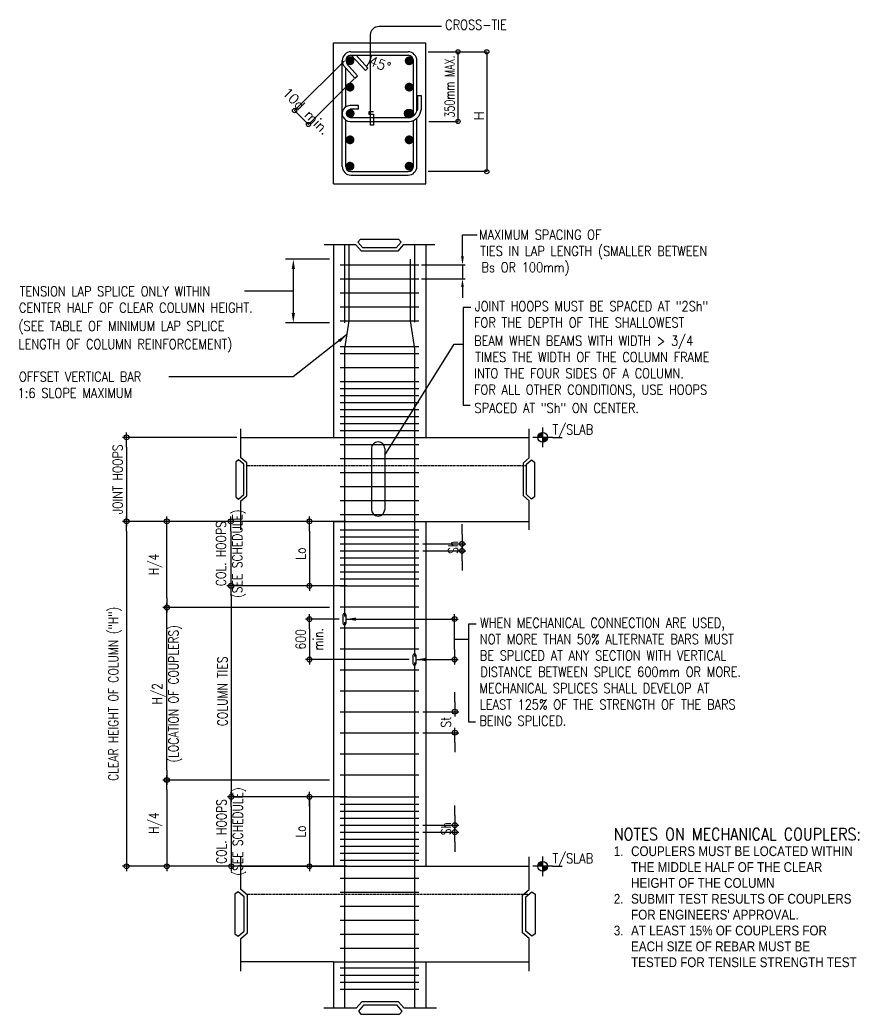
# Model space of a CAD drawing. Header units: millimetres. Extents: x 0 to 32200, y -13 to 49085.
# Drawn here: x 956 to 22377, y 23719 to 49085 of the extents above; entities that cross this region are included whole.
import ezdxf
from ezdxf.enums import TextEntityAlignment as Align

# ---------------------------------------------------------------- set-up
doc = ezdxf.new("R2010")
doc.units = ezdxf.units.MM
doc.linetypes.add('HIDDEN', pattern=[0.375, 0.25, -0.125])
doc.layers.get('DEFPOINTS').update_dxf_attribs({"color": 11})
for name, color, linetype in [('2Y', 2, 'Continuous'), ('4C', 4, 'Continuous'), ('DIM', 8, 'Continuous'), ('S-BARH-4', 4, 'Continuous'), ('S-CONC-2', 2, 'Continuous'), ('S-DIM', 1, 'Continuous'), ('S-MCUT-1', 1, 'Continuous'), ('S-TEXT-2', 2, 'Continuous'), ('SHE', 8, 'Continuous'), ('TC', 4, 'Continuous'), ('TG', 3, 'Continuous')]:
    doc.layers.add(name, color=color, linetype=linetype)
doc.styles.add('Arc8', font='romans.shx', dxfattribs={"width": 0.85})
doc.styles.add('FRED', font='romans', dxfattribs={"height": 0.6})
doc.styles.add('ROMANS', font='romans.shx', dxfattribs={"width": 0.8})
doc.styles.get("Standard").update_dxf_attribs({"font": 'arial.ttf'})
doc.dimstyles.new('DIM100', dxfattribs={"dimscale": 100, "dimtxt": 2.5, "dimasz": 2.5, "dimexe": 1, "dimexo": 1, "dimgap": 1, "dimtad": 1, "dimdec": 0, "dimzin": 0, "dimdsep": 46, "dimtxsty": 'ROMANS', "dimblk": 'DIM1', "dimcen": 1, "dimclrd": 8, "dimclre": 8, "dimclrt": 3, "dimadec": 0, "dimazin": 0, "dimtfac": 1, "dimtdec": 0, "dimtofl": 0, "dimtmove": 0, "dimatfit": 3, "dimfxl": 1, "dimtolj": 1, "dimtzin": 0, "dimarcsym": 0})

# ---------------------------------------------------------------- blocks, each defined once
blk = doc.blocks.new('DIM1')
at = {"color": 0}
blk.add_line((-1, 0), (0.5, 0), dxfattribs=at)
at = {"color": 3}
blk.add_circle((0, 0), 0.25, dxfattribs=at)
blk = doc.blocks.new('*D20')
at = {"layer": 'DEFPOINTS', "color": 0, "transparency": 16777216}
for p in [(12052, 33798), (12143, 33798), (12143, 32768)]:
    blk.add_point(p, dxfattribs=at)
at = {"layer": 'DIM', "color": 8, "lineweight": -2, "transparency": 16777216}
for p, q in [((12043, 33798), (11952, 33798)), ((12052, 33018), (12052, 33548)), ((12043, 32768), (11952, 32768))]:
    blk.add_line(p, q, dxfattribs=at)
at = {"layer": 'DIM', "color": 8, "lineweight": -2, "transparency": 16777216, "xscale": 250, "yscale": 250, "zscale": 250}
for p, rotation in [((12052, 33798), 90), ((12052, 32768), 270)]:
    blk.add_blockref('DIM1', p, dxfattribs=dict(at, rotation=rotation))
blk = doc.blocks.new('*D21')
at = {"layer": 'DEFPOINTS', "color": 0, "transparency": 16777216}
for p in [(6614, 36290), (3676, 27491), (6597, 27491)]:
    blk.add_point(p, dxfattribs=at)
at = {"layer": 'DIM', "color": 8, "lineweight": -2, "transparency": 16777216}
for p, q in [((6514, 36290), (3576, 36290)), ((3676, 36040), (3676, 27741)), ((6497, 27491), (3576, 27491))]:
    blk.add_line(p, q, dxfattribs=at)
at = {"layer": 'DIM', "color": 8, "lineweight": -2, "transparency": 16777216, "xscale": 250, "yscale": 250, "zscale": 250}
for p, rotation in [((3676, 36290), 90), ((3676, 27491), 270)]:
    blk.add_blockref('DIM1', p, dxfattribs=dict(at, rotation=rotation))
at = {"layer": 'DIM', "color": 3, "transparency": 16777216, "insert": (3385, 31891), "char_height": 250, "attachment_point": 5, "rotation": 90, "style": 'ROMANS'}
blk.add_mtext('\\A1;CLEAR HEIGHT OF COLUMN ("H")', dxfattribs=at)
blk = doc.blocks.new('S-CUTC')
at = {"color": 0, "linetype": 'ByBlock', "flags": 128}
for points in [[(-0.25, 0), (0, 0), (0.61, 0), (0.759, 0.174), (1.741, 0.174), (1.89, 0), (2.5, 0), (2.75, 0)], [(1.767, -0.155), (0.733, -0.155), (0.666, -0.072), (0.8, 0.085), (1.7, 0.085), (1.834, -0.072), (1.767, -0.155)]]:
    blk.add_lwpolyline(points, dxfattribs=at)
blk = doc.blocks.new('*D22')
at = {"layer": 'DEFPOINTS', "color": 0, "transparency": 16777216}
for p in [(11139, 28540), (11139, 28361), (12058, 28361)]:
    blk.add_point(p, dxfattribs=at)
at = {"layer": 'DIM', "color": 8, "lineweight": -2, "transparency": 16777216}
for p, q in [((12058, 28790), (12058, 29040)), ((11239, 28540), (12158, 28540)), ((11239, 28361), (12158, 28361)), ((12058, 28111), (12058, 27861))]:
    blk.add_line(p, q, dxfattribs=at)
at = {"layer": 'DIM', "color": 8, "lineweight": -2, "transparency": 16777216, "xscale": 250, "yscale": 250, "zscale": 250}
for p, rotation in [((12058, 28540), 270), ((12058, 28361), 90)]:
    blk.add_blockref('DIM1', p, dxfattribs=dict(at, rotation=rotation))
at = {"layer": 'DIM', "color": 3, "transparency": 16777216, "insert": (11833, 28450), "char_height": 250, "attachment_point": 5, "rotation": 90, "style": 'ROMANS'}
blk.add_mtext('\\A1;Sh', dxfattribs=at)
blk = doc.blocks.new('*D23')
at = {"layer": 'DEFPOINTS', "color": 0, "transparency": 16777216}
for p in [(11139, 31435), (11139, 30899), (12058, 30899)]:
    blk.add_point(p, dxfattribs=at)
at = {"layer": 'DIM', "color": 8, "lineweight": -2, "transparency": 16777216}
for p, q in [((12058, 31685), (12058, 31935)), ((11239, 31435), (12158, 31435)), ((11239, 30899), (12158, 30899)), ((12058, 30649), (12058, 30399))]:
    blk.add_line(p, q, dxfattribs=at)
at = {"layer": 'DIM', "color": 8, "lineweight": -2, "transparency": 16777216, "xscale": 250, "yscale": 250, "zscale": 250}
for p, rotation in [((12058, 31435), 270), ((12058, 30899), 90)]:
    blk.add_blockref('DIM1', p, dxfattribs=dict(at, rotation=rotation))
at = {"layer": 'DIM', "color": 3, "transparency": 16777216, "insert": (11833, 31167), "char_height": 250, "attachment_point": 5, "rotation": 90, "style": 'ROMANS'}
blk.add_mtext('\\A1;St', dxfattribs=at)
blk = doc.blocks.new('*D24')
at = {"layer": 'DEFPOINTS', "color": 0, "transparency": 16777216}
for p in [(11139, 35716), (11139, 35537), (12242, 35537)]:
    blk.add_point(p, dxfattribs=at)
at = {"layer": 'DIM', "color": 8, "lineweight": -2, "transparency": 16777216}
for p, q in [((12242, 35966), (12242, 36216)), ((11239, 35716), (12342, 35716)), ((11239, 35537), (12342, 35537)), ((12242, 35287), (12242, 35037))]:
    blk.add_line(p, q, dxfattribs=at)
at = {"layer": 'DIM', "color": 8, "lineweight": -2, "transparency": 16777216, "xscale": 250, "yscale": 250, "zscale": 250}
for p, rotation in [((12242, 35716), 270), ((12242, 35537), 90)]:
    blk.add_blockref('DIM1', p, dxfattribs=dict(at, rotation=rotation))
at = {"layer": 'DIM', "color": 3, "transparency": 16777216, "insert": (12017, 35626), "char_height": 250, "attachment_point": 5, "rotation": 90, "style": 'ROMANS'}
blk.add_mtext('\\A1;Sh', dxfattribs=at)
blk = doc.blocks.new('*D25')
at = {"layer": 'DEFPOINTS', "color": 0, "transparency": 16777216}
for p in [(6597, 38433), (3676, 36290), (6597, 36290)]:
    blk.add_point(p, dxfattribs=at)
at = {"layer": 'DIM', "color": 8, "lineweight": -2, "transparency": 16777216}
for p, q in [((6497, 38433), (3576, 38433)), ((3676, 38183), (3676, 36540)), ((6497, 36290), (3576, 36290))]:
    blk.add_line(p, q, dxfattribs=at)
at = {"layer": 'DIM', "color": 8, "lineweight": -2, "transparency": 16777216, "xscale": 250, "yscale": 250, "zscale": 250}
for p, rotation in [((3676, 38433), 90), ((3676, 36290), 270)]:
    blk.add_blockref('DIM1', p, dxfattribs=dict(at, rotation=rotation))
at = {"layer": 'DIM', "color": 3, "transparency": 16777216, "insert": (3451, 37362), "char_height": 250, "attachment_point": 5, "rotation": 90, "style": 'ROMANS'}
blk.add_mtext('\\A1;JOINT HOOPS', dxfattribs=at)
blk = doc.blocks.new('*D26')
at = {"layer": 'DEFPOINTS', "color": 0, "transparency": 16777216}
for p in [(9377, 36290), (6341, 34644), (9399, 34644)]:
    blk.add_point(p, dxfattribs=at)
at = {"layer": 'DIM', "color": 8, "lineweight": -2, "transparency": 16777216}
for p, q in [((9277, 36290), (6241, 36290)), ((6341, 36040), (6341, 34894)), ((9299, 34644), (6241, 34644))]:
    blk.add_line(p, q, dxfattribs=at)
at = {"layer": 'DIM', "color": 8, "lineweight": -2, "transparency": 16777216, "xscale": 250, "yscale": 250, "zscale": 250}
for p, rotation in [((6341, 36290), 90), ((6341, 34644), 270)]:
    blk.add_blockref('DIM1', p, dxfattribs=dict(at, rotation=rotation))
at = {"layer": 'DIM', "color": 3, "transparency": 16777216, "insert": (6341, 35467), "char_height": 250, "attachment_point": 5, "rotation": 90, "style": 'ROMANS'}
blk.add_mtext('\\A1;COL. HOOPS\\P(SEE SCHEDULE)', dxfattribs=at)
blk = doc.blocks.new('*D27')
at = {"layer": 'DEFPOINTS', "color": 0, "transparency": 16777216}
for p in [(9402, 29264), (6352, 27491), (9399, 27491)]:
    blk.add_point(p, dxfattribs=at)
at = {"layer": 'DIM', "color": 8, "lineweight": -2, "transparency": 16777216}
for p, q in [((9302, 29264), (6252, 29264)), ((6352, 29014), (6352, 27741)), ((9299, 27491), (6252, 27491))]:
    blk.add_line(p, q, dxfattribs=at)
at = {"layer": 'DIM', "color": 8, "lineweight": -2, "transparency": 16777216, "xscale": 250, "yscale": 250, "zscale": 250}
for p, rotation in [((6352, 29264), 90), ((6352, 27491), 270)]:
    blk.add_blockref('DIM1', p, dxfattribs=dict(at, rotation=rotation))
at = {"layer": 'DIM', "color": 3, "transparency": 16777216, "insert": (6352, 28378), "char_height": 250, "attachment_point": 5, "rotation": 90, "style": 'ROMANS'}
blk.add_mtext('\\A1;COL. HOOPS \\P{\\Fromans.shx|c1;(SEE SCHEDULE)}', dxfattribs=at)
blk = doc.blocks.new('*D28')
at = {"layer": 'DEFPOINTS', "color": 0, "transparency": 16777216}
for p in [(8346, 36290), (8346, 34644), (8958, 34644)]:
    blk.add_point(p, dxfattribs=at)
at = {"layer": 'DIM', "color": 8, "lineweight": -2, "transparency": 16777216}
for p, q in [((8346, 36040), (8346, 34894)), ((8858, 34644), (8246, 34644))]:
    blk.add_line(p, q, dxfattribs=at)
at = {"layer": 'DIM', "color": 8, "lineweight": -2, "transparency": 16777216, "xscale": 250, "yscale": 250, "zscale": 250}
for p, rotation in [((8346, 36290), 90), ((8346, 34644), 270)]:
    blk.add_blockref('DIM1', p, dxfattribs=dict(at, rotation=rotation))
at = {"layer": 'DIM', "color": 3, "transparency": 16777216, "insert": (8121, 35467), "char_height": 250, "attachment_point": 5, "rotation": 90, "style": 'ROMANS'}
blk.add_mtext('\\A1;Lo', dxfattribs=at)
blk = doc.blocks.new('*D29')
at = {"layer": 'DEFPOINTS', "color": 0, "transparency": 16777216}
for p in [(8958, 29264), (8346, 27491), (8958, 27491)]:
    blk.add_point(p, dxfattribs=at)
at = {"layer": 'DIM', "color": 8, "lineweight": -2, "transparency": 16777216}
for p, q in [((8858, 29264), (8246, 29264)), ((8346, 29014), (8346, 27741)), ((8858, 27491), (8246, 27491))]:
    blk.add_line(p, q, dxfattribs=at)
at = {"layer": 'DIM', "color": 8, "lineweight": -2, "transparency": 16777216, "xscale": 250, "yscale": 250, "zscale": 250}
for p, rotation in [((8346, 29264), 90), ((8346, 27491), 270)]:
    blk.add_blockref('DIM1', p, dxfattribs=dict(at, rotation=rotation))
at = {"layer": 'DIM', "color": 3, "transparency": 16777216, "insert": (8121, 28378), "char_height": 250, "attachment_point": 5, "rotation": 90, "style": 'ROMANS'}
blk.add_mtext('\\A1;Lo', dxfattribs=at)
blk = doc.blocks.new('*D30')
at = {"layer": 'DEFPOINTS', "color": 0, "transparency": 16777216}
for p in [(9388, 34644), (6352, 29264), (9399, 29264)]:
    blk.add_point(p, dxfattribs=at)
at = {"layer": 'DIM', "color": 8, "lineweight": -2, "transparency": 16777216}
for p, q in [((9288, 34644), (6252, 34644)), ((6352, 34394), (6352, 29514)), ((9299, 29264), (6252, 29264))]:
    blk.add_line(p, q, dxfattribs=at)
at = {"layer": 'DIM', "color": 8, "lineweight": -2, "transparency": 16777216, "xscale": 250, "yscale": 250, "zscale": 250}
for p, rotation in [((6352, 34644), 90), ((6352, 29264), 270)]:
    blk.add_blockref('DIM1', p, dxfattribs=dict(at, rotation=rotation))
at = {"layer": 'DIM', "color": 3, "transparency": 16777216, "insert": (6127, 31954), "char_height": 250, "attachment_point": 5, "rotation": 90, "style": 'ROMANS'}
blk.add_mtext('\\A1;COLUMN TIES', dxfattribs=at)
blk = doc.blocks.new('*D34')
at = {"layer": 'DEFPOINTS', "color": 0, "transparency": 16777216}
for p in [(9203, 33796), (8346, 32766), (10989, 32766)]:
    blk.add_point(p, dxfattribs=at)
at = {"layer": 'DIM', "color": 8, "lineweight": -2, "transparency": 16777216}
for p, q in [((9103, 33796), (8246, 33796)), ((8346, 33546), (8346, 33016)), ((10889, 32766), (8246, 32766))]:
    blk.add_line(p, q, dxfattribs=at)
at = {"layer": 'DIM', "color": 8, "lineweight": -2, "transparency": 16777216, "xscale": 250, "yscale": 250, "zscale": 250}
for p, rotation in [((8346, 33796), 90), ((8346, 32766), 270)]:
    blk.add_blockref('DIM1', p, dxfattribs=dict(at, rotation=rotation))
at = {"layer": 'DIM', "color": 3, "transparency": 16777216, "char_height": 250, "attachment_point": 5, "rotation": 90, "style": 'ROMANS'}
for s, insert in [('\\A1;600', (8121, 33281)), ('\\A1;min.', (8571, 33281))]:
    blk.add_mtext(s, dxfattribs=dict(at, insert=insert))
blk = doc.blocks.new('*D31')
at = {"layer": 'DEFPOINTS', "color": 0, "transparency": 16777216}
for p in [(8958, 29691), (4709, 27491), (4709, 27491)]:
    blk.add_point(p, dxfattribs=at)
at = {"layer": 'DIM', "color": 8, "lineweight": -2, "transparency": 16777216}
for p, q in [((8858, 29691), (4609, 29691)), ((4709, 29441), (4709, 27741))]:
    blk.add_line(p, q, dxfattribs=at)
at = {"layer": 'DIM', "color": 8, "lineweight": -2, "transparency": 16777216, "xscale": 250, "yscale": 250, "zscale": 250}
for p, rotation in [((4709, 29691), 90), ((4709, 27491), 270)]:
    blk.add_blockref('DIM1', p, dxfattribs=dict(at, rotation=rotation))
at = {"layer": 'DIM', "color": 3, "transparency": 16777216, "insert": (4418, 28591), "char_height": 250, "attachment_point": 5, "rotation": 90, "style": 'ROMANS'}
blk.add_mtext('\\A1;H/4', dxfattribs=at)
blk = doc.blocks.new('*D32')
at = {"layer": 'DEFPOINTS', "color": 0, "transparency": 16777216}
for p in [(4711, 34091), (8958, 34091), (8958, 29691)]:
    blk.add_point(p, dxfattribs=at)
at = {"layer": 'DIM', "color": 8, "lineweight": -2, "transparency": 16777216}
for p, q in [((8858, 34091), (4611, 34091)), ((4711, 29941), (4711, 33841)), ((8858, 29691), (4611, 29691))]:
    blk.add_line(p, q, dxfattribs=at)
at = {"layer": 'DIM', "color": 8, "lineweight": -2, "transparency": 16777216, "xscale": 250, "yscale": 250, "zscale": 250}
for p, rotation in [((4711, 34091), 90), ((4711, 29691), 270)]:
    blk.add_blockref('DIM1', p, dxfattribs=dict(at, rotation=rotation))
at = {"layer": 'DIM', "color": 3, "transparency": 16777216, "insert": (4711, 31891), "char_height": 250, "attachment_point": 5, "rotation": 90, "style": 'ROMANS'}
blk.add_mtext('\\A1;H/2\\P(LOCATION OF COUPLERS)', dxfattribs=at)
blk = doc.blocks.new('*D33')
at = {"layer": 'DEFPOINTS', "color": 0, "transparency": 16777216}
for p in [(4709, 36290), (4709, 36290), (8958, 34091)]:
    blk.add_point(p, dxfattribs=at)
at = {"layer": 'DIM', "color": 8, "lineweight": -2, "transparency": 16777216}
for p, q in [((4709, 34341), (4709, 36040)), ((8858, 34091), (4609, 34091))]:
    blk.add_line(p, q, dxfattribs=at)
at = {"layer": 'DIM', "color": 8, "lineweight": -2, "transparency": 16777216, "xscale": 250, "yscale": 250, "zscale": 250}
for p, rotation in [((4709, 36290), 90), ((4709, 34091), 270)]:
    blk.add_blockref('DIM1', p, dxfattribs=dict(at, rotation=rotation))
at = {"layer": 'DIM', "color": 3, "transparency": 16777216, "insert": (4418, 35190), "char_height": 250, "attachment_point": 5, "rotation": 90, "style": 'ROMANS'}
blk.add_mtext('\\A1;H/4', dxfattribs=at)

msp = doc.modelspace()

# ---------------------------------------------------------------- hatches: boundary and pattern name
at = {"layer": 'TG'}
h = msp.add_hatch(dxfattribs=at)
h.set_pattern_fill('ANSI31', color=1, scale=100, style=0)
h.set_pattern_definition([(45, (-27449.705, -24339.315), (-8.8388348, 8.8388348), [])])
h.paths.add_polyline_path([(14301, 38433.1), (14301, 38558.1, 0.4142136), (14176, 38433.1)])
h.paths.add_polyline_path([(14301, 38308.1, 0.4142136), (14426, 38433.1), (14301, 38433.1)])
h = msp.add_hatch(dxfattribs=at)
h.set_pattern_fill('ANSI31', color=1, scale=100, style=0)
h.set_pattern_definition([(45, (-27449.705, -35280.994), (-8.8388348, 8.8388348), [])])
h.paths.add_polyline_path([(14301, 27491.4), (14301, 27616.4, 0.4142136), (14176, 27491.4)])
h.paths.add_polyline_path([(14301, 27366.4, 0.4142136), (14426, 27491.4), (14301, 27491.4)])

# ---------------------------------------------------------------- linework, layer by layer
at = {"layer": '2Y', "color": 2}
for p, q in [((8957.7, 48495.4), (11314.8, 48495.4)), ((8957.7, 44898.1), (8957.7, 48495.4)), ((11314.8, 44898.1), (11314.8, 48495.4)), ((8957.7, 44898.1), (11314.8, 44898.1))]:
    msp.add_line(p, q, dxfattribs=at)
for centre in [(12139.6, 48270.6), (12872.7, 48270.6), (7967.3, 46771.4), (8322.4, 46416.2), (12139.6, 46493.7), (12872.7, 45212.9)]:
    msp.add_circle(centre, 54, dxfattribs=at)
msp.add_arc((9536.8, 48180.7), 382.2, 312.93709, 0, dxfattribs=at)
at = {"layer": '4C', "color": 4}
for p, q in [((9407.3, 48270.6), (10865.2, 48270.6)), ((9182.5, 45347.8), (9182.5, 48045.8)), ((9294, 47973.9), (9573.9, 47658.3)), ((9407.3, 48180.7), (10865.2, 48180.7)), ((9414, 48180.7), (9773.9, 47793.9)), ((9536.8, 48180.7), (9839.7, 47855.1)), ((11000.1, 46636.8), (11000.1, 48045.8)), ((11090, 46751.9), (11090, 48045.8)), ((9218.7, 47923.3), (9506.6, 47598.6)), ((9272.4, 46865.8), (9272.4, 47862.7)), ((9773.9, 47793.9), (9839.7, 47855.1)), ((9797.2, 47900.9), (9826.5, 47919.7)), ((9826.5, 47919.7), (9820.8, 47924.9)), ((9506.6, 47598.6), (9573.9, 47658.3)), ((11105, 47157.6), (11194.9, 47157.6)), ((11105, 47157.6), (11105, 46794.8)), ((11194.9, 47157.6), (11194.9, 46794)), ((9603.3, 46898.4), (9383.7, 46898.4)), ((9603.3, 46808.5), (9383.7, 46808.5)), ((9603.3, 46808.5), (9603.3, 46898.4)), ((9272.4, 45347.8), (9272.4, 46527.8)), ((11000.1, 45347.8), (11000.1, 46520.1)), ((11090, 45347.8), (11090, 46578.3)), ((9407.3, 45212.9), (10865.2, 45212.9)), ((9407.3, 45123), (10865.2, 45123))]:
    msp.add_line(p, q, dxfattribs=at)
at = {"layer": '4C', "color": 4, "const_width": 112.4}
for points in [[(9326.9, 48041.3, -1), (9439.3, 48041.3, -1)], [(10835.9, 48041.3, -1), (10948.3, 48041.3, -1)], [(9326.9, 47369, -1), (9439.3, 47369, -1)], [(10835.9, 47369, -1), (10948.3, 47369, -1)], [(9330.3, 46696.8, 1), (9442.7, 46696.8, 1)], [(10832.5, 46696.8, 1), (10945, 46696.8, 1)], [(9326.9, 46024.5, 1), (9439.3, 46024.5, 1)], [(10835.9, 46024.5, 1), (10948.3, 46024.5, 1)], [(9326.9, 45352.3, 1), (9439.3, 45352.3, 1)], [(10835.9, 45352.3, 1), (10948.3, 45352.3, 1)]]:
    msp.add_lwpolyline(points, format="xyb", close=True, dxfattribs=at)
at = {"layer": '4C', "color": 4}
for points in [[(10888.7, 46583.7), (9946.9, 46583.7), (9383.7, 46583.7)], [(9383.7, 46493.7), (9946.9, 46493.7), (10888.7, 46493.7)]]:
    msp.add_lwpolyline(points, dxfattribs=at)
msp.add_circle((10888.7, 46696.8), 112.4, dxfattribs=at)
for centre, radius, start, end in [((9407.3, 48045.8), 224.8, 90, 180), ((10865.2, 48045.8), 224.8, 0, 90), ((9433, 48052.4), 250.1, 178.10832, 211.06805), ((9407.3, 48045.8), 134.9, 90, 180), ((10865.2, 48045.8), 134.9, 0, 90), ((9383.7, 46696.8), 202.3, 85.20131, 270), ((10820.3, 46870), 294.4, 283.44039, 345.18679), ((10870.7, 46818.3), 325.1, 273.18401, 355.70572), ((9407.3, 45347.8), 224.8, 180, 270), ((9407.3, 45347.8), 134.9, 180, 270), ((10865.2, 45347.8), 224.8, 270, 0), ((10865.2, 45347.8), 134.9, 270, 0)]:
    msp.add_arc(centre, radius, start, end, dxfattribs=at)
at = {"layer": 'DIM'}
for p, q in [((12252.9, 43052), (12252.9, 43597)), ((12252.9, 43597), (12625.9, 43597)), ((8857.7, 42976.2), (7735.4, 42976.2)), ((7935.4, 42726.2), (7935.4, 41607)), ((11210.3, 42837.7), (12324.3, 42837.7)), ((12252.9, 42837.7), (12252.9, 42480.6)), ((11210.3, 42480.6), (12324.3, 42480.6)), ((7935.4, 42166.6), (6687.8, 42166.6)), ((12252.9, 42266.3), (12252.9, 41993.3)), ((12270, 41747.7), (12270, 39255)), ((12466.2, 41747.7), (12270, 41747.7)), ((8857.7, 41357), (7735.4, 41357)), ((10268.7, 37982.7), (12042.4, 40812.4)), ((12042.4, 40812.4), (12270, 40812.4)), ((12270, 39255), (12453.2, 39255)), ((9929, 38148.4), (9929, 36596.9)), ((10268.7, 38148.4), (10268.7, 36596.9)), ((6542.7, 36290.2), (5257.5, 36290.2)), ((9060.4, 34644.2), (6999.9, 34644.2)), ((12404.1, 33668.7), (12404.1, 31176)), ((12600.3, 33668.7), (12404.1, 33668.7)), ((12051.7, 33282.7), (12404.1, 33282.7)), ((12404.1, 31176), (12587.4, 31176))]:
    msp.add_line(p, q, dxfattribs=at)
for centre, start, end in [((10098.9, 38148.4), 0, 180), ((10098.9, 36596.9), 180, 0)]:
    msp.add_arc(centre, 169.8, start, end, dxfattribs=at)
for points in [[(7893.8, 42726.2), (7977.1, 42726.2), (7935.4, 42976.2)], [(12217.2, 43052), (12288.6, 43052), (12252.9, 42837.7)], [(12217.2, 42266.3), (12288.6, 42266.3), (12252.9, 42480.6)], [(7893.8, 41607), (7977.1, 41607), (7935.4, 41357)]]:
    msp.add_solid(points, dxfattribs=at)
at = {"layer": 'S-BARH-4', "linetype": 'Continuous'}
for p, q in [((9245.1, 43346.1), (9243.4, 41357)), ((9350.5, 43346.1), (9350.5, 41403.7)), ((11027.4, 43346.1), (11029.1, 41368.7)), ((10921.9, 42976.2), (10921.9, 41403.7)), ((9131.8, 42837.7), (11138.8, 42837.7)), ((9131.8, 42480.6), (11138.8, 42480.6)), ((9131.8, 42123.4), (11138.8, 42123.4)), ((9131.8, 41766.3), (11138.8, 41766.3)), ((9131.8, 41409.1), (11138.8, 41409.1)), ((9350.5, 41403.7), (9243.4, 40689.4)), ((10921.9, 41403.7), (11029.1, 40689.4)), ((9131.8, 40754.5), (11138.8, 40754.5)), ((9243.4, 40689.4), (9243.3, 33863.7)), ((11029.1, 40689.4), (11029.1, 32838.8)), ((9131.8, 40575.9), (11138.8, 40575.9)), ((9131.8, 40218.8), (11138.8, 40218.8)), ((9131.8, 39861.6), (11138.8, 39861.6)), ((9131.8, 39683.1), (11138.8, 39683.1)), ((9131.8, 39504.5), (11138.8, 39504.5)), ((9131.8, 39325.9), (11138.8, 39325.9)), ((9131.8, 39147.4), (11138.8, 39147.4)), ((9131.8, 38968.8), (11138.8, 38968.8)), ((9131.8, 38790.2), (11138.8, 38790.2)), ((9131.8, 38611.6), (11138.8, 38611.6)), ((9131.8, 38254.5), (11138.8, 38254.5)), ((9131.8, 37897.4), (11138.8, 37897.4)), ((9131.8, 37540.2), (11138.8, 37540.2)), ((9131.8, 37183.1), (11138.8, 37183.1)), ((9131.8, 36825.9), (11138.8, 36825.9)), ((9131.8, 36468.8), (11138.8, 36468.8)), ((9131.8, 36072.8), (11138.8, 36072.8)), ((9131.8, 35894.2), (11138.8, 35894.2)), ((9131.8, 35715.6), (11138.8, 35715.6)), ((9131.8, 35537.1), (11138.8, 35537.1)), ((9131.8, 35358.5), (11138.8, 35358.5)), ((9131.8, 35179.9), (11138.8, 35179.9)), ((9131.8, 35001.4), (11138.8, 35001.4)), ((9131.8, 34822.8), (11138.8, 34822.8)), ((9131.8, 34644.2), (11138.8, 34644.2)), ((9131.8, 34113.2), (11138.8, 34113.2)), ((9131.8, 33577.4), (11138.8, 33577.4)), ((9243.3, 33720.3), (9243.4, 23866.8)), ((9131.8, 33041.7), (11138.8, 33041.7)), ((9131.8, 32506), (11138.8, 32506)), ((11029.1, 32690.5), (11029.1, 23866.8)), ((9131.8, 31970.3), (11138.8, 31970.3)), ((9131.8, 31434.6), (11138.8, 31434.6)), ((9131.8, 30898.9), (11138.8, 30898.9)), ((9131.8, 30363.2), (11138.8, 30363.2)), ((9131.8, 29827.4), (11138.8, 29827.4)), ((9131.8, 29263.9), (11138.8, 29263.9)), ((9131.8, 29075.3), (11138.8, 29075.3)), ((9131.8, 28896.7), (11138.8, 28896.7)), ((9131.8, 28718.2), (11138.8, 28718.2)), ((9131.8, 28539.6), (11138.8, 28539.6)), ((9131.8, 28361), (11138.8, 28361)), ((9131.8, 28182.5), (11138.8, 28182.5)), ((9131.8, 28003.9), (11138.8, 28003.9)), ((9131.8, 27825.3), (11138.8, 27825.3)), ((9131.8, 27646.7), (11138.8, 27646.7)), ((9131.8, 27187.8), (11138.8, 27187.8)), ((9131.8, 26830.7), (11138.8, 26830.7)), ((9131.8, 26473.5), (11138.8, 26473.5)), ((9131.8, 26116.4), (11138.8, 26116.4)), ((9131.8, 25759.2), (11138.8, 25759.2)), ((9131.8, 25402.1), (11138.8, 25402.1)), ((9131.8, 24902.2), (11138.8, 24902.2)), ((9131.8, 24713.5), (11138.8, 24713.5)), ((9131.8, 24535), (11138.8, 24535)), ((9131.8, 24356.4), (11138.8, 24356.4))]:
    msp.add_line(p, q, dxfattribs=at)
for points in [[(9283.3, 33690.4), (9283.3, 33900.7, 1), (9203.3, 33900.7), (9203.3, 33690.4, 1)], [(11069.1, 32660.6), (11069.1, 32871, 1), (10989.1, 32871), (10989.1, 32660.6, 1)]]:
    msp.add_lwpolyline(points, format="xyb", close=True, dxfattribs=at)
at = {"layer": 'S-CONC-2', "linetype": 'Continuous'}
for p, q in [((8957.7, 43346.1), (8957.7, 38433.1)), ((11314.8, 43346.1), (11314.8, 38433.1)), ((6597.4, 38433.1), (13956.1, 38433.1)), ((8957.7, 36290.2), (6597, 36290.2)), ((8957.7, 36290.2), (11314.8, 36290.2)), ((8957.7, 36290.2), (8957.7, 27491.4)), ((11314.8, 36290.2), (11314.8, 27491.4)), ((11314.8, 36290.2), (13955.9, 36290.2)), ((6609, 27491.4), (13956.1, 27491.4)), ((8957.7, 25056.8), (6614.1, 25056.8)), ((8957.7, 25056.8), (11314.8, 25056.8)), ((8957.7, 25056.8), (8957.7, 23866.8)), ((11314.8, 25056.8), (13953.9, 25056.8)), ((11314.8, 25056.8), (11314.8, 23865.2))]:
    msp.add_line(p, q, dxfattribs=at)
at = {"layer": 'S-CONC-2', "color": 1, "linetype": 'HIDDEN', "ltscale": 100}
for p, q in [((6746.2, 37718.8), (13899.1, 37718.8)), ((6737.1, 26777.1), (13933.4, 26777.1))]:
    msp.add_line(p, q, dxfattribs=at)
at = {"layer": 'S-DIM', "color": 1, "linetype": 'ByBlock'}
for p, q in [((8345.8, 29263.9), (8345.8, 28720.5)), ((8345.8, 28171.5), (8345.8, 27475.5)), ((6525.9, 27491.4), (5257.5, 27491.4))]:
    msp.add_line(p, q, dxfattribs=at)
at = {"layer": 'SHE'}
for p, q in [((11376.6, 48270.6), (12872.7, 48270.6)), ((12139.6, 46493.7), (12139.6, 48270.6)), ((12872.7, 48270.6), (12872.7, 45212.9)), ((7967.3, 46771.4), (9239.1, 48043.2)), ((8322.4, 46416.2), (9490.7, 47584.5)), ((7967.3, 46771.4), (8322.4, 46416.2)), ((11391.5, 46493.7), (12139.6, 46493.7)), ((12872.7, 45212.9), (11376.6, 45212.9))]:
    msp.add_line(p, q, dxfattribs=at)
msp.add_lwpolyline([(9980.5, 46739.8), (9860.9, 46739.8), (9860.9, 46679.9), (9980.5, 46679.9), (9980.5, 46395.5), (9905.7, 46395.5), (9905.7, 48700, -0.4142136), (10130.6, 48924.8), (11720.7, 48924.8)], format="xyb", dxfattribs=at)
at = {"layer": 'TC'}
for p, q in [((9925.8, 48132.5), (9916.1, 48133.7)), ((9919, 48180.7), (9925.8, 48132.5))]:
    msp.add_line(p, q, dxfattribs=at)
at = {"layer": 'TG', "color": 2}
for p, q in [((14301, 38183.1), (14301, 38683.1)), ((14551, 38433.1), (14051, 38433.1)), ((14551, 38433.1), (14801, 38433.1)), ((14301, 27241.4), (14301, 27741.4)), ((14551, 27491.4), (14051, 27491.4)), ((14551, 27491.4), (14801, 27491.4))]:
    msp.add_line(p, q, dxfattribs=at)
for centre in [(14301, 38433.1), (14301, 27491.4)]:
    msp.add_circle(centre, 125, dxfattribs=at)

# ---------------------------------------------------------------- block references
at = {"layer": 'S-MCUT-1'}
for p, xscale, yscale, zscale, rotation in [((11314.8, 43346.1), 942.8652476775168, 942.8652476775168, 942.8652476775168, 180), ((6597.4, 36290.2), -857.1428574000892, 857.1428574005112, 857.1428574006032, 270), ((13956.1, 36290.2), 857.1428574000746, 857.1428574000746, 857.1428574000746, 90), ((6597.4, 25056.8), -973.8268303587247, 973.8268303592048, 973.8268303593075, 270), ((13956.1, 25056.8), 973.8272358777466, 973.8272358777466, 973.8272358777466, 90)]:
    msp.add_blockref('S-CUTC', p, dxfattribs=dict(at, xscale=xscale, yscale=yscale, zscale=zscale, rotation=rotation))
at = {"layer": 'S-MCUT-1', "xscale": -957.2141218525649, "yscale": 957.2141218530305, "zscale": 957.2141218531294}
msp.add_blockref('S-CUTC', (11350.7, 23866.8), dxfattribs=at)

# ---------------------------------------------------------------- texts
at = {"layer": 'S-TEXT-2', "color": 4, "style": 'ROMANS', "width": 0.85}
msp.add_text('NOTES ON MECHANICAL COUPLERS:', height=312.5, dxfattribs=at).set_placement((16116.1, 28059.5), align=Align.BOTTOM_LEFT)
at = {"layer": 'TG', "width": 0.85}
for s, style, p in [('CROSS-TIE', 'FRED', (11810.4, 48835)), ('TENSION LAP SPLICE ONLY WITHIN', 'ROMANS', (952, 42033.2)), ('CENTER HALF OF CLEAR COLUMN HEIGHT.', 'ROMANS', (931.7, 41616.5)), ('JOINT HOOPS MUST BE SPACED AT "2Sh"', 'ROMANS', (12570.2, 41654.6)), ('(SEE TABLE OF MINIMUM LAP SPLICE', 'ROMANS', (921.6, 41152.2)), ('FOR THE DEPTH OF THE SHALLOWEST', 'ROMANS', (12549.9, 41237.9)), ('LENGTH OF COLUMN REINFORCEMENT)', 'ROMANS', (921.6, 40687.9)), ('BEAM WHEN BEAMS WITH WIDTH > 3/4', 'ROMANS', (12549.9, 40773.6)), ('TIMES THE WIDTH OF THE COLUMN FRAME', 'ROMANS', (12580.3, 40357)), ('OFFSET VERTICAL BAR', 'ROMANS', (931.7, 39855.1)), ('INTO THE FOUR SIDES OF A COLUMN.', 'ROMANS', (12549.9, 39940.3)), ('1:6 SLOPE MAXIMUM', 'ROMANS', (901.4, 39438.5)), ('FOR ALL OTHER CONDITIONS, USE HOOPS', 'ROMANS', (12549.9, 39523.6)), ('SPACED AT "Sh" ON CENTER.', 'ROMANS', (12560, 39059.4)), ('WHEN MECHANICAL CONNECTION ARE USED,', 'ROMANS', (12704.3, 33575.6)), ('NOT MORE THAN 50%%% ALTERNATE BARS MUST', 'ROMANS', (12694.2, 33158.9)), ('BE SPLICED AT ANY SECTION WITH VERTICAL', 'ROMANS', (12694.2, 32742.2)), ('DISTANCE BETWEEN SPLICE 600mm OR MORE.', 'ROMANS', (12714.4, 32325.6)), ('MECHANICAL SPLICES SHALL DEVELOP AT', 'ROMANS', (12684.1, 31908.9)), ('LEAST 125%%% OF THE STRENGTH OF THE BARS', 'ROMANS', (12694.2, 31492.2)), ('BEING SPLICED.', 'ROMANS', (12684.1, 31075.6))]:
    msp.add_text(s, height=250, dxfattribs=dict(at, style=style)).set_placement(p)
at = {"layer": 'TG', "style": 'FRED'}
msp.add_text('45%%D', height=250, rotation=338.94988, dxfattribs=at).set_placement((9841.2, 47941.8))
at = {"layer": 'TG', "style": 'FRED', "width": 0.637601}
msp.add_text('350mm MAX.', height=250, rotation=90, dxfattribs=at).set_placement((12049.8, 46590.1), (12049.8, 48176.5), align=Align.FIT)
at = {"layer": 'TG', "style": 'FRED'}
for s, rotation, p in [('10d min.', 315, (8171.4, 46670.2)), ('H', 90, (12797.9, 46635))]:
    msp.add_text(s, height=250, rotation=rotation, dxfattribs=at).set_placement(p, align=Align.CENTER)
at = {"layer": 'TG', "width": 0.85}
for s, style, p in [('MAXIMUM SPACING OF', 'ROMANS', (12676.9, 43404.3)), ('TIES IN LAP LENGTH (SMALLER BETWEEN', 'ROMANS', (12707.2, 42987.6)), ('Bs OR 100mm)', 'ROMANS', (12737.6, 42571)), ('T/SLAB', 'Arc8', (14551, 38433.1)), ('T/SLAB', 'Arc8', (14551, 27491.4))]:
    msp.add_text(s, height=250, dxfattribs=dict(at, style=style)).set_placement(p, align=Align.BOTTOM_LEFT)
for s, p in [('1.', (16116.1, 27675.6)), ('COUPLERS MUST BE LOCATED WITHIN', (16557.3, 27675.6)), ('THE MIDDLE HALF OF THE CLEAR', (16557.3, 27270.8)), ('HEIGHT OF THE COLUMN', (16557.3, 26866)), ('2.', (16116.1, 26461.3)), ('SUBMIT TEST RESULTS OF COUPLERS', (16557.3, 26461.3)), ("FOR ENGINEERS' APPROVAL.", (16557.3, 26056.5)), ('3.', (16116.1, 25651.7)), ('AT LEAST 15%%% OF COUPLERS FOR', (16557.3, 25651.7)), ('EACH SIZE OF REBAR MUST BE', (16557.3, 25247)), ('TESTED FOR TENSILE STRENGTH TEST', (16557.3, 24842.2))]:
    msp.add_text(s, height=250, dxfattribs=at).set_placement(p, align=Align.BOTTOM_LEFT)

# ---------------------------------------------------------------- dimensions: what is measured, and where the dimension line sits
at = {"layer": 'DIM'}
for base, p1, p2, text, picture, middle in [((3675.7, 36290.2), (6597.4, 38433.1), (6597, 36290.2), 'JOINT HOOPS', '*D25', (3675.7, 37361.6)), ((6341.5, 34644.2), (9377.3, 36290.2), (9399, 34644.2), 'COL. HOOPS\\X(SEE SCHEDULE)', '*D26', (6341.5, 35467.2)), ((12242.1, 35537.1), (11138.8, 35715.6), (11138.8, 35537.1), 'Sh', '*D24', (12242.1, 35626.4)), ((4710.6, 34090.5), (8957.7, 29691.1), (8957.7, 34090.5), 'H/2\\X(LOCATION OF COUPLERS)', '*D32', (4710.6, 31890.8)), ((6352.4, 27491.4), (9401.8, 29263.9), (9399, 27491.4), 'COL. HOOPS \\X{\\Fromans.shx|c1;(SEE SCHEDULE)}', '*D27', (6352.4, 28377.7)), ((12058.5, 28361), (11138.8, 28539.6), (11138.8, 28361), 'Sh', '*D22', (12058.5, 28450.3))]:
    dim = msp.add_linear_dim(base=base, p1=p1, p2=p2, angle=90, text=text, dimstyle='DIM100', dxfattribs=at)
    dim.commit()
    dim.dimension.update_dxf_attribs({"geometry": picture, "text_midpoint": middle, "dimtype": 160})
for base, p1, p2, text, picture, middle in [((3675.7, 27491.4), (6614.1, 36290.2), (6597.4, 27491.4), 'CLEAR HEIGHT OF COLUMN ("H")', '*D21', (3385.2, 31890.8)), ((4708.8, 36290.2), (8957.7, 34090.5), (4708.8, 36290.2), 'H/4', '*D33', (4418.3, 35190.4)), ((8345.8, 34644.2), (8345.8, 36290.2), (8957.7, 34644.2), 'Lo', '*D28', (8120.8, 35467.2)), ((6352.4, 29263.9), (9388.2, 34644.2), (9399, 29263.9), 'COLUMN TIES', '*D30', (6127.4, 31954.1)), ((8345.8, 32765.8), (9203.3, 33795.5), (10989.1, 32765.8), '600\\Xmin.', '*D34', (8345.8, 33280.7)), ((12051.7, 33797.8), (12143.4, 32767.6), (12143.4, 33797.8), ' ', '*D20', (12051.7, 33282.7)), ((12058.5, 30898.9), (11138.8, 31434.6), (11138.8, 30898.9), 'St', '*D23', (11833.5, 31166.7)), ((4708.8, 27491.4), (8957.7, 29691.1), (4708.8, 27491.4), 'H/4', '*D31', (4418.3, 28591.2)), ((8345.8, 27491.4), (8957.7, 29263.9), (8957.7, 27491.4), 'Lo', '*D29', (8120.8, 28377.7))]:
    dim = msp.add_linear_dim(base=base, p1=p1, p2=p2, angle=90, text=text, dimstyle='DIM100', dxfattribs=at)
    dim.commit()
    dim.dimension.update_dxf_attribs({"geometry": picture, "text_midpoint": middle})

# ---------------------------------------------------------------- leaders
for points in [[(9296.9, 41046.5), (7935.5, 39977.9), (4756.9, 39977.9)], [(9283.3, 33795.5), (12143.4, 33797.8)], [(11069.1, 32765.8), (12143.4, 32767.6)]]:
    msp.add_leader(points, dimstyle='DIM100', dxfattribs=at)

doc.saveas('drawing.dxf')
